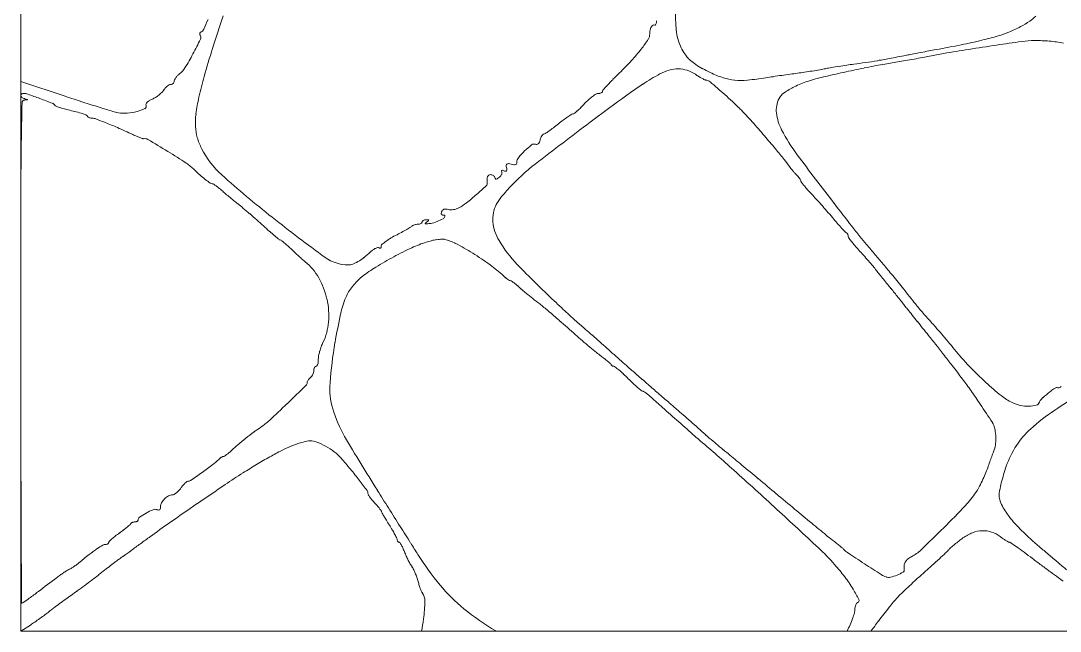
# Model space of a CAD drawing. Header units: millimetres. Extents: x 56222 to 3066687, y -650199 to -121287.
# Drawn here: x 138838.1 to 138853.09, y -183204.69 to -183195.88 of the extents above; entities that cross this region are included whole.
import ezdxf

# ---------------------------------------------------------------- set-up
doc = ezdxf.new("R2010")
doc.units = ezdxf.units.MM
doc.header["$MEASUREMENT"] = 0
doc.layers.add('FURNITURE', color=32, linetype='Continuous', lineweight=9)

msp = doc.modelspace()

# ---------------------------------------------------------------- linework, layer by layer
at = {"layer": 'FURNITURE', "lineweight": 0}
for p, q in [((138838.099, -183147.688), (138838.099, -183204.688)), ((138838.097, -183193.839), (138838.097, -183196.761)), ((138838.097, -183196.761), (138838.739, -183196.974)), ((138838.236, -183204.599), (138838.099, -183204.688))]:
    msp.add_line(p, q, dxfattribs=at)
at = {"layer": 'FURNITURE', "linetype": 'Continuous', "lineweight": 0}
msp.add_line((138838.099, -183204.688), (138871.099, -183204.688), dxfattribs=at)
at = {"layer": 'FURNITURE', "lineweight": 0}
for centre, radius, start, end in [((138850.229, -183195.763), 2.691, 178.881, 185.6873), ((138838.788, -183195.057), 2.166, 334.0053, 338.0341), ((138861.053, -183202.656), 21.172, 161.1394, 162.4836), ((138847.218, -183195.917), 0.0435, 322.9095, 350.7735), ((138847.061, -183195.892), 0.203, 350.7735, 1.9531), ((138851.999, -183194.963), 1.132, 297.2302, 304.9876), ((138852.239, -183195.306), 0.713, 304.9876, 313.9858), ((138840.709, -183196.071), 0.0317, 172.4046, 194.9202), ((138840.701, -183196.07), 0.0236, 145.6866, 172.4045), ((138840.697, -183196.067), 0.0187, 113.9187, 145.6866), ((138840.653, -183195.967), 0.0912, 293.9187, 334.0053), ((138847.022, -183196.073), 0.146, 326.9394, 0), ((138847.428, -183196.073), 0.26, 167.7602, 180), ((138847.332, -183196.052), 0.162, 150.2871, 167.7602), ((138847.256, -183196.008), 0.0735, 122.8401, 150.2871), ((138847.228, -183195.966), 0.0232, 58.2826, 122.8401), ((138847.245, -183195.938), 0.00953, 238.2826, 322.9095), ((138848.259, -183195.96), 0.711, 185.6873, 202.1113), ((138851.838, -183194.844), 1.308, 285.7905, 292.9421), ((138851.372, -183193.745), 2.502, 292.9422, 297.2302), ((138834.877, -183193.324), 6.462, 331.942, 334.0491), ((138840.724, -183196.067), 0.0469, 194.9203, 211.7174), ((138840.631, -183196.124), 0.062, 334.0491, 31.7174), ((138845.366, -183194.994), 2.123, 322.2579, 326.9395), ((138849.895, -183187.549), 8.86, 281.5015, 283.4761), ((138850.565, -183190.345), 5.984, 283.4761, 285.7905), ((138856.606, -183226.045), 30.138, 97.7662, 98.4659), ((138852.737, -183197.679), 1.509, 90.5285, 97.7662), ((138852.743, -183198.313), 2.143, 84.9634, 90.5285), ((138852.742, -183198.321), 2.151, 79.407, 84.9633), ((138837.104, -183194.511), 3.938, 328.5742, 331.942), ((138856.508, -183201.221), 16.406, 162.4836, 163.9613), ((138845.022, -183194.728), 2.557, 317.3992, 322.2579), ((138848.256, -183195.961), 0.708, 202.1113, 218.5871), ((138853.456, -183209.301), 13.175, 100.8742, 101.2257), ((138859.006, -183238.19), 42.593, 100.7274, 100.8741), ((138859.659, -183241.637), 46.101, 100.5823, 100.7274), ((138857.186, -183228.403), 32.638, 100.3943, 100.5822), ((138852.208, -183201.171), 4.881, 99.4627, 101.8644), ((138847.833, -183177.415), 19.201, 280.3942, 281.5016), ((138858.759, -183240.475), 44.727, 98.9915, 99.4627), ((138858.667, -183239.892), 44.137, 98.4659, 98.9916), ((138843.767, -183193.574), 4.262, 314.0854, 317.3991), ((138848.015, -183196.153), 0.4, 218.587, 229.7938), ((138848.363, -183195.741), 0.939, 229.7939, 235.7142), ((138848.521, -183195.51), 1.219, 235.7142, 240.9684), ((138851.29, -183205.308), 8.876, 98.2872, 99.0256), ((138850.793, -183201.897), 5.429, 97.22, 98.2871), ((138849.182, -183189.177), 7.392, 277.22, 278.5332), ((138853.825, -183214.186), 17.978, 100.5563, 101.4432), ((138848.969, -183187.758), 8.828, 278.5332, 279.6827), ((138848.487, -183184.934), 11.692, 279.6827, 280.6689), ((138851.757, -183203.088), 6.688, 98.7011, 100.5563), ((138846.004, -183171.755), 25.103, 280.6688, 281.2258), ((138849.694, -183189.61), 6.947, 278.7011, 279.6121), ((138848.74, -183183.981), 12.656, 279.612, 280.1935), ((138848.794, -183184.276), 12.356, 280.1934, 280.7774), ((138850.098, -183191.128), 5.381, 280.7774, 281.8644), ((138840.563, -183196.883), 0.292, 127.4151, 135.2107), ((138840.191, -183196.397), 0.32, 307.4152, 328.5742), ((138850.803, -183200.839), 5.852, 134.0854, 135.3894), ((138849.033, -183199.765), 3.557, 118.8947, 123.5854), ((138847.615, -183197.194), 0.621, 105.6172, 118.8947), ((138847.574, -183197.049), 0.47, 89.2574, 105.6171), ((138847.574, -183197.013), 0.435, 72.1706, 89.2574), ((138847.567, -183197.038), 0.461, 55.8032, 72.1706), ((138848.71, -183195.355), 1.574, 235.8032, 237.8777), ((138848.798, -183195.009), 1.791, 240.9684, 244.9061), ((138848.749, -183195.116), 1.674, 244.9061, 251.9158), ((138852.132, -183217.796), 21.345, 98.2474, 98.5839), ((138852.13, -183217.779), 21.328, 97.9109, 98.2474), ((138850.627, -183206.963), 10.407, 97.3354, 97.9108), ((138848.584, -183191.097), 5.589, 277.3353, 278.3721), ((138848.068, -183187.589), 9.135, 278.3721, 279.0897), ((138848.136, -183188.012), 8.707, 279.0897, 279.8132), ((138849.053, -183193.314), 3.326, 279.8133, 281.2974), ((138853.948, -183214.922), 18.722, 102.2939, 103.2022), ((138850.338, -183199.745), 3.233, 99.7704, 101.2974), ((138851.224, -183204.896), 8.459, 99.0257, 99.7703), ((138854.311, -183216.588), 20.428, 101.4432, 102.2939), ((138840.329, -183196.975), 0.189, 118.8989, 128.9989), ((138840.26, -183196.849), 0.046, 90, 118.8989), ((138840.26, -183196.754), 0.0496, 270, 291.6745), ((138840.26, -183196.755), 0.0483, 291.6746, 313.8051), ((138840.261, -183196.756), 0.0466, 313.8051, 336.3902), ((138840.264, -183196.757), 0.0439, 336.39, 360), ((138840.355, -183196.757), 0.0474, 152.612, 180), ((138840.501, -183196.833), 0.212, 143.5934, 152.6119), ((138840.544, -183196.864), 0.265, 135.2107, 143.5935), ((138845.232, -183197.98), 4.673, 163.9613, 167.7246), ((138850.977, -183200.88), 6.006, 137.3786, 138.3091), ((138849.008, -183199.068), 3.329, 135.3894, 137.3787), ((138852.229, -183204.578), 9.335, 123.5853, 125.8679), ((138848.44, -183195.785), 1.066, 237.8777, 240.6568), ((138848.479, -183195.716), 1.145, 240.6568, 242.8006), ((138847.972, -183196.702), 0.0367, 242.8005, 268.5945), ((138847.969, -183196.847), 0.108, 49.6255, 88.5946), ((138840.573, -183205.544), 11.524, 48.2264, 49.6255), ((138848.462, -183195.993), 0.751, 251.9158, 264.6731), ((138848.484, -183195.762), 0.983, 264.673, 275.4506), ((138848.184, -183192.619), 4.14, 275.4506, 279.1553), ((138850.516, -183207.089), 10.516, 98.5839, 99.1553), ((138849.94, -183198.243), 1.565, 108.4461, 116.0709), ((138850.261, -183199.205), 2.579, 103.2022, 108.4461), ((138838.121, -183196.963), 0.0244, 151.9443, 179.9999), ((138838.118, -183196.963), 0.0213, 179.9999, 216.3244), ((138838.128, -183196.967), 0.0318, 128.9271, 151.9444), ((138838.155, -183196.936), 0.0678, 216.3244, 231.6611), ((138838.132, -183196.972), 0.0382, 108.1358, 128.9271), ((138838.134, -183196.979), 0.0458, 90, 108.1358), ((138838.134, -183197.134), 0.201, 71.0314, 90), ((138835.649, -183204.363), 7.845, 69.6812, 71.0313), ((138847.807, -183169.698), 28.744, 251.6095, 252.1442), ((138839.771, -183196.556), 0.511, 301.7498, 308.1998), ((138839.786, -183196.575), 0.487, 308.1998, 314.7471), ((138839.977, -183196.768), 0.216, 314.7471, 326.7661), ((138840.382, -183197.033), 0.269, 138.2508, 146.7661), ((138840.361, -183197.015), 0.241, 128.9989, 138.2508), ((138846.78, -183197.562), 0.731, 126.7757, 132.5835), ((138846.707, -183197.464), 0.609, 121.01, 126.7757), ((138846.424, -183196.995), 0.0616, 90, 121.0099), ((138846.424, -183196.806), 0.128, 270, 280.5163), ((138846.433, -183196.853), 0.079, 280.5163, 295.586), ((138846.447, -183196.882), 0.0478, 295.586, 315.2246), ((138846.47, -183196.904), 0.0158, 315.2246, 0.0001), ((138846.513, -183196.904), 0.0278, 138.3091, 180), ((138844.185, -183201.501), 6.103, 45.4441, 48.2264), ((138849.239, -183197.113), 0.232, 124.8223, 152.6556), ((138849.737, -183197.828), 1.103, 116.0709, 124.8223), ((138880.41, -183198.22), 42.31, 178.4378, 179.1017), ((138838.173, -183196.914), 0.0957, 231.661, 244.6692), ((138838.156, -183197.068), 0.0408, 93.7923, 178.4378), ((138838.185, -183196.888), 0.124, 244.6693, 255.3546), ((138836.853, -183201.985), 5.144, 74.9138, 75.3546), ((138837.854, -183192.51), 4.527, 273.7924, 274.2766), ((138838.191, -183197.022), 0.00324, 360, 74.9138), ((138838.192, -183197.022), 0.00267, 274.2769, 0.0003), ((138834.211, -183208.247), 11.986, 68.7697, 69.6812), ((138838.525, -183197.142), 0.0736, 34.9684, 68.7698), ((138838.624, -183197.073), 0.0475, 214.9685, 249.8687), ((138839.03, -183195.967), 1.226, 249.8687, 253.1765), ((138845.253, -183177.626), 20.415, 252.1442, 252.8352), ((138839.869, -183197.119), 0.0371, 295.8391, 20.9936), ((138839.933, -183197.094), 0.0319, 159.4882, 200.9937), ((138839.964, -183197.106), 0.0649, 135.0586, 159.488), ((138840.017, -183197.159), 0.14, 119.39, 135.0587), ((138840.163, -183197.417), 0.437, 112.6765, 119.3901), ((138839.869, -183196.715), 0.324, 292.6764, 301.7499), ((138843.669, -183197.64), 3.074, 167.7246, 172.3037), ((138844.94, -183195.891), 1.753, 314.7866, 317.3311), ((138846.932, -183197.728), 0.957, 132.5835, 137.3311), ((138861.384, -183217.239), 24.959, 125.8679, 127.1522), ((138849.358, -183197.174), 0.365, 152.6556, 186.6406), ((138839.378, -183194.814), 2.431, 253.1765, 255.7795), ((138843.59, -183178.193), 19.577, 255.7795, 256.3394), ((138838.903, -183197.481), 0.273, 69.8595, 76.3393), ((138838.909, -183197.462), 0.253, 63.0037, 69.8595), ((138838.93, -183197.422), 0.208, 55.8214, 63.0037), ((138839.024, -183197.284), 0.0406, 31.7174, 55.8214), ((138839.089, -183197.243), 0.0367, 211.7173, 235.542), ((138839.122, -183197.196), 0.094, 235.5422, 247.3488), ((138845.886, -183175.58), 22.557, 252.8352, 253.3591), ((138839.642, -183196.467), 0.756, 253.3591, 259.4672), ((138839.594, -183196.729), 0.49, 259.4672, 274.3687), ((138839.571, -183196.426), 0.794, 274.3687, 284.7573), ((138839.616, -183196.596), 0.618, 284.7573, 295.8391), ((138841.598, -183197.36), 0.983, 172.3038, 183.011), ((138846.969, -183198.693), 1.73, 124.6198, 127.2866), ((138847.203, -183199.032), 2.142, 122.8337, 124.6197), ((138846.062, -183197.263), 0.037, 90.0001, 122.8337), ((138846.062, -183197.196), 0.0302, 270.0001, 308.4933), ((138845.329, -183196.275), 1.206, 308.4934, 311.1935), ((138845.396, -183196.351), 1.106, 311.1935, 314.7866), ((138845.927, -183199.732), 3.62, 41.33, 45.4441), ((138849.685, -183197.136), 0.694, 186.6405, 207.6598), ((138839.129, -183197.18), 0.111, 247.3487, 258.3395), ((138839.127, -183197.188), 0.103, 258.3394, 270), ((138839.127, -183197.447), 0.156, 69.8428, 90), ((138837.458, -183201.993), 4.999, 68.1942, 69.8429), ((138837.196, -183202.649), 5.705, 66.2904, 68.1942), ((138833.216, -183211.71), 15.602, 65.3918, 66.2904), ((138841.319, -183197.374), 0.704, 183.011, 196.0738), ((138981.229, -183375.403), 223.4, 127.15224, 127.40846), ((138844.01, -183195.114), 2.913, 307.383, 309.1632), ((138847.597, -183199.517), 2.766, 127.2867, 129.1632), ((138830.439, -183213.352), 24.245, 40.6911, 41.33), ((138895.481, -183198.456), 57.383, 179.1018, 179.93671), ((138840.694, -183195.385), 2.355, 245.3918, 246.8235), ((138840.335, -183196.222), 1.444, 246.8235, 248.8888), ((138840.544, -183195.682), 2.023, 248.8889, 250.1214), ((138841.53, -183197.313), 0.924, 196.0738, 206.7261), ((138845.837, -183197.664), 0.257, 158.4529, 165.9107), ((138845.755, -183197.632), 0.169, 148.2417, 158.4529), ((138845.709, -183197.603), 0.114, 136.2673, 148.2417), ((138845.639, -183197.537), 0.0183, 90, 136.2672), ((138845.639, -183197.483), 0.035, 270, 303.184), ((138844.391, -183195.574), 2.316, 303.184, 304.8325), ((138844.684, -183195.996), 1.802, 304.8325, 307.383), ((138836.807, -183207.877), 15.847, 39.8124, 40.6911), ((138851.498, -183196.186), 2.741, 207.6598, 216.5291), ((138839.864, -183197.562), 0.0237, 250.1214, 279.628), ((138839.883, -183197.676), 0.0922, 59.3189, 99.628), ((138827.46, -183218.614), 24.439, 58.5361, 59.319), ((138846.162, -183198.581), 1.144, 127.6275, 134.2504), ((138845.498, -183197.719), 0.0569, 69.0064, 127.6275), ((138845.535, -183197.623), 0.0462, 249.0064, 277.6296), ((138845.536, -183197.634), 0.0349, 277.6296, 312.892), ((138845.516, -183197.612), 0.0651, 312.8921, 336.8723), ((138845.354, -183197.543), 0.242, 336.8723, 345.9107), ((138834.625, -183206.906), 10.712, 56.8452, 58.5361), ((138841.843, -183197.156), 1.274, 206.7262, 228.2631), ((138845.358, -183197.928), 0.108, 141.4406, 180.0001), ((138846.109, -183198.526), 1.068, 134.2504, 141.4407), ((138839.436, -183205.686), 12.425, 38.8869, 39.8124), ((138882.011, -183173.583), 40.714, 216.5291, 217.7656), ((138840.069, -183198.573), 0.758, 45.1364, 56.8452), ((138845.117, -183197.966), 0.0184, 124.5302, 181.4516), ((138845.312, -183197.961), 0.214, 181.4516, 190.9008), ((138844.867, -183198.046), 0.24, 3.2431, 10.9007), ((138845.122, -183197.973), 0.0272, 81.3148, 124.5303), ((138845.055, -183198.412), 0.472, 75.9106, 81.3149), ((138845.246, -183197.653), 0.311, 255.9107, 262.957), ((138845.214, -183197.908), 0.0542, 262.957, 288.6335), ((138845.224, -183197.937), 0.0239, 288.6335, 332.009), ((138845.207, -183197.928), 0.0429, 332.009, 0), ((138846.947, -183199.823), 2.357, 127.4085, 132.5642), ((138847.555, -183199.138), 1.994, 35.3092, 38.8869), ((138849.737, -183197.592), 0.68, 215.3092, 218.4243), ((138850.314, -183197.134), 1.417, 218.4243, 220.2224), ((138841.975, -183196.658), 1.944, 225.1364, 228.2483), ((138841.763, -183196.895), 1.625, 228.2482, 231.8067), ((138841.953, -183196.654), 1.933, 231.8067, 234.3597), ((138851.928, -183185.852), 16.423, 228.2631, 231.581), ((138844.918, -183198.17), 0.0972, 157.5029, 179.4511), ((138845.235, -183198.173), 0.414, 179.4511, 186.9308), ((138844.87, -183198.15), 0.0448, 122.0479, 157.5028), ((138844.873, -183198.155), 0.0513, 90, 122.0479), ((138844.873, -183198.162), 0.0585, 71.4349, 90), ((138844.868, -183198.176), 0.0734, 55.7719, 71.4348), ((138844.87, -183198.174), 0.0705, 39.7826, 55.7719), ((138844.887, -183198.16), 0.0484, 18.6016, 39.7825), ((138844.987, -183198.126), 0.0572, 198.6017, 218.6516), ((138844.954, -183198.153), 0.0149, 218.6517, 273.1297), ((138844.953, -183198.133), 0.0347, 273.1297, 303.9946), ((138844.771, -183197.863), 0.36, 303.9946, 309.5377), ((138844.921, -183198.045), 0.125, 309.5376, 322.0809), ((138844.945, -183198.063), 0.0939, 322.0809, 337.5768), ((138845.034, -183198.048), 0.00636, 115.2434, 191.6004), ((138845.066, -183198.041), 0.0391, 191.6006, 211.7176), ((138845.039, -183198.058), 0.0174, 76.3115, 115.2435), ((138844.971, -183198.074), 0.0663, 337.5767, 356.147), ((138845.009, -183198.077), 0.0278, 356.147, 31.7175), ((138845.003, -183198.206), 0.17, 69.0064, 76.3114), ((138845.102, -183197.946), 0.109, 249.0065, 262.2977), ((138845.09, -183198.039), 0.0149, 262.2976, 319.9176), ((138845.084, -183198.034), 0.0226, 319.9176, 3.2431), ((138848.012, -183200.983), 3.932, 132.5642, 136.0784), ((138850.321, -183197.128), 1.426, 220.2225, 222.0185), ((138849.8, -183197.598), 0.724, 222.0185, 225), ((138848.978, -183198.42), 0.439, 40.6649, 45), ((138849.057, -183198.352), 0.334, 35.3479, 40.6649), ((138849.097, -183198.323), 0.284, 30.1791, 35.3479), ((138840.856, -183198.184), 0.0499, 234.3597, 270), ((138840.856, -183198.264), 0.0301, 58.317, 90), ((138840.498, -183198.843), 0.711, 55.1195, 58.3168), ((138840.491, -183198.854), 0.724, 51.2988, 55.1194), ((138840.28, -183199.117), 1.062, 48.4312, 51.2988), ((138842.771, -183196.308), 2.693, 228.4313, 229.8064), ((138840.46, -183193.591), 6.384, 311.2621, 312.9447), ((138844.776, -183198.228), 0.0485, 312.9448, 6.9308), ((138847.951, -183200.924), 3.847, 136.0783, 139.3925), ((138849.321, -183198.193), 0.0261, 0.427, 30.1793), ((138849.372, -183198.193), 0.0253, 180.4268, 217.2867), ((138851.03, -183196.93), 2.11, 217.2869, 218.8506), ((138850.596, -183197.28), 1.552, 218.8506, 221.4075), ((138851.361, -183196.605), 2.572, 221.4075, 223.1586), ((140888.082, -183200.656), 2049.985, 179.936757, 180.000012), ((138846.06, -183192.416), 7.789, 229.8064, 230.4291), ((138846.386, -183192.021), 8.302, 230.4292, 231.0457), ((138842.603, -183196.034), 3.134, 307.8429, 311.262), ((138845.479, -183198.805), 0.591, 139.3925, 152.6165), ((138845.863, -183201.761), 4.965, 42.0418, 43.1586), ((138838.875, -183208.063), 14.375, 41.5364, 42.0417), ((138844.601, -183194.228), 5.463, 231.0457, 231.8893), ((138839.541, -183200.679), 2.736, 49.9742, 51.8892), ((138834.939, -183206.159), 9.891, 49.2383, 49.9742), ((138844.227, -183198.661), 0.065, 136.4576, 159.0063), ((138844.215, -183198.65), 0.0486, 108.4083, 136.4576), ((138844.222, -183198.671), 0.0711, 86.1562, 108.4082), ((138844.213, -183198.801), 0.201, 75.9107, 86.1561), ((138844.297, -183198.465), 0.145, 255.9108, 269.7492), ((138844.298, -183198.336), 0.275, 269.7492, 278.3295), ((138844.297, -183198.33), 0.281, 278.3296, 286.8412), ((138844.329, -183198.436), 0.17, 286.8412, 299.2343), ((138843.969, -183197.793), 0.907, 299.2345, 307.8429), ((138845.36, -183198.743), 0.456, 152.6165, 185.4847), ((138838.165, -183208.691), 15.323, 41.036, 41.5363), ((139041.035, -183050.384), 241.877, 217.76561, 217.86462), ((138834.316, -183206.882), 10.847, 48.51, 49.2384), ((138836.048, -183204.923), 8.232, 47.6143, 48.51), ((138854.622, -183182.455), 20.758, 231.581, 234.2316), ((138843.904, -183198.787), 0.0197, 141.1161, 180), ((138843.922, -183198.801), 0.0429, 119.3656, 141.1162), ((138843.933, -183198.821), 0.0658, 102.1444, 119.3655), ((138843.94, -183198.854), 0.0993, 89.4986, 102.1445), ((138843.936, -183199.347), 0.592, 86.4084, 89.4987), ((138843.522, -183198.19), 0.737, 305.4732, 308.1144), ((138843.973, -183198.763), 0.00697, 12.9846, 86.4082), ((138843.971, -183198.763), 0.00828, 308.1146, 12.9848), ((138843.919, -183198.298), 0.516, 290.5582, 301.1916), ((138844.244, -183198.668), 0.0833, 159.0064, 174.888), ((138844.185, -183198.662), 0.0243, 174.888, 214.6215), ((138844.185, -183198.662), 0.0244, 214.6215, 254.233), ((138844.201, -183198.605), 0.0842, 254.2331, 270.0001), ((138844.151, -183198.681), 0.0682, 301.1915, 337.0729), ((138844.201, -183198.702), 0.0133, 337.0729, 90.0001), ((138842.117, -183205.251), 10.084, 40.3514, 41.0359), ((138855.057, -183194.257), 6.896, 220.3514, 221.2452), ((138846.356, -183193.629), 7.06, 227.6143, 228.5593), ((138844.294, -183195.965), 3.943, 228.5593, 230.0208), ((138841.822, -183195.682), 3.702, 298.4742, 299.8142), ((138841.239, -183194.665), 4.874, 299.8142, 300.6674), ((138843.685, -183198.79), 0.0784, 300.6674, 317.1345), ((138843.773, -183198.872), 0.0416, 115.1063, 137.1345), ((138843.818, -183198.968), 0.147, 106.5156, 115.1064), ((138843.826, -183198.995), 0.176, 98.4102, 106.5155), ((138843.825, -183198.986), 0.167, 90, 98.4102), ((138843.825, -183198.71), 0.109, 269.9999, 282.0393), ((138843.833, -183198.747), 0.0714, 282.0393, 298.6105), ((138843.845, -183198.769), 0.0456, 298.6105, 319.7137), ((138843.865, -183198.787), 0.0192, 319.7137, 359.9999), ((138843.935, -183198.809), 0.00471, 138.3788, 254.6726), ((138844.01, -183198.874), 0.104, 125.4731, 138.3785), ((138843.947, -183198.765), 0.0502, 254.6724, 277.9732), ((138843.716, -183197.115), 1.716, 277.9734, 279.7924), ((138843.922, -183198.306), 0.508, 279.7924, 290.5582), ((138845.544, -183198.725), 0.641, 185.4847, 210.9637), ((138852.977, -183196.081), 4.13, 221.2452, 222.5575), ((138855.03, -183194.196), 6.917, 222.5575, 223.2203), ((138860.198, -183190.983), 12.813, 217.8647, 218.7049), ((138847.464, -183192.184), 8.877, 230.0208, 230.5758), ((138841.84, -183199.025), 0.0216, 230.5758, 268.9398), ((138841.839, -183199.067), 0.021, 51.316, 88.9399), ((138840.054, -183201.297), 2.877, 50.1751, 51.3159), ((138843.739, -183199.598), 0.653, 126.8129, 132.3418), ((138843.831, -183199.721), 0.806, 120.9769, 126.8129), ((138844.248, -183200.416), 1.618, 117.51, 120.9768), ((138840.848, -183193.887), 5.744, 297.51, 298.4742), ((138844.254, -183200.055), 1.025, 103.1088, 107.5171), ((138844.25, -183200.038), 1.009, 98.6461, 103.1089), ((138844.229, -183199.9), 0.868, 94.133, 98.6462), ((138844.177, -183199.186), 0.153, 77.7907, 94.133), ((138844.078, -183199.642), 0.619, 62.0053, 77.7907), ((138846.631, -183198.073), 1.909, 210.9637, 223.9426), ((138850.024, -183198.9), 0.0474, 223.2204, 246.0375), ((138849.994, -183198.969), 0.0281, 42.4392, 66.0374), ((138849.974, -183198.987), 0.0548, 28.1212, 42.4393), ((138849.967, -183198.991), 0.0626, 14.6737, 28.1212), ((138849.974, -183198.989), 0.0557, 359.9999, 14.6737), ((138850.066, -183198.989), 0.0365, 180, 215.0648), ((138851.427, -183198.034), 1.699, 215.0648, 217.2788), ((138851.246, -183198.172), 1.472, 217.2789, 220.3786), ((138854.781, -183195.324), 5.872, 218.7049, 220.1459), ((138840.731, -183200.485), 1.82, 48.0249, 50.175), ((138839.87, -183201.442), 3.108, 46.5844, 48.0248), ((138848.985, -183191.809), 10.154, 226.5844, 227.0428), ((138841.974, -183197.948), 1.725, 308.3298, 312.6215), ((138843.383, -183199.479), 0.356, 125.1956, 132.6215), ((138843.315, -183199.382), 0.238, 115.1507, 125.1956), ((138843.283, -183199.314), 0.162, 103.4762, 115.1507), ((138843.251, -183199.181), 0.026, 58.2826, 103.4762), ((138843.288, -183199.121), 0.0447, 238.2826, 256.8579), ((138843.281, -183199.154), 0.0115, 256.8578, 307.626), ((138843.28, -183199.153), 0.0128, 307.6262, 355.1924), ((138843.316, -183199.134), 0.0246, 132.3418, 191.7216), ((138843.24, -183199.149), 0.053, 355.1923, 11.7216), ((138845.869, -183203.742), 5.056, 114.9348, 118.2552), ((138844.463, -183200.718), 1.721, 107.517, 114.9347), ((138842.361, -183202.873), 4.279, 58.2142, 62.0053), ((138851.899, -183197.616), 2.33, 220.3786, 222.5757), ((138846.26, -183202.797), 5.328, 41.5115, 42.5756), ((138864.059, -183187.498), 18.009, 220.1459, 220.7709), ((138847.892, -183192.982), 8.551, 227.0428, 227.5642), ((138847.523, -183193.386), 8.005, 227.5642, 228.0372), ((138842.618, -183198.84), 0.669, 228.0372, 230.9518), ((138841.678, -183200), 0.824, 29.5856, 50.9518), ((138842.817, -183198.842), 0.563, 234.2317, 269.9999), ((138842.737, -183198.974), 0.444, 289.3077, 299.9776), ((138842.605, -183198.746), 0.707, 299.9776, 308.3299), ((138845.896, -183203.793), 5.113, 118.2552, 121.5864), ((138842.386, -183202.832), 4.23, 54.1379, 58.2142), ((138844.448, -183204.401), 7.748, 40.7077, 41.5114), ((138844.864, -183204.043), 7.2, 39.895, 40.7077), ((138842.113, -183206.421), 10.968, 39.8429, 40.7708), ((138842.817, -183199.204), 0.201, 269.9999, 289.3077), ((138844.339, -183201.26), 2.14, 121.5864, 127.9733), ((138843.687, -183201.033), 2.01, 47.0268, 54.1379), ((138856.342, -183188.714), 15.396, 223.9427, 226.7317), ((138848.595, -183200.924), 2.337, 38.0148, 39.895), ((138856.129, -183195.035), 7.226, 218.0148, 218.5972), ((138832.382, -183214.541), 23.642, 39.3204, 39.8429), ((138841.435, -183200.138), 1.103, 12.421, 29.5856), ((138843.555, -183200.255), 0.865, 127.9732, 141.346), ((138845.512, -183199.074), 0.668, 227.0267, 230.508), ((138845.391, -183199.22), 0.477, 230.508, 234.9845), ((138845.366, -183199.256), 0.434, 234.9845, 239.0368), ((138845.157, -183199.605), 0.0267, 239.0367, 270), ((138845.157, -183199.658), 0.026, 56.8678, 90), ((138844.814, -183200.182), 0.652, 53.6615, 56.8678), ((138844.811, -183200.188), 0.659, 49.7937, 53.6615), ((138863.526, -183189.13), 16.691, 218.5972, 218.9086), ((138863.853, -183188.866), 17.111, 218.9087, 219.2188), ((138827.07, -183218.892), 30.509, 38.8561, 39.3205), ((138843.401, -183200.133), 0.669, 141.346, 157.5606), ((138844.604, -183200.432), 0.979, 46.9195, 49.7938), ((138846.271, -183198.649), 1.462, 226.9195, 229.1872), ((138847.54, -183197.18), 3.403, 229.1873, 230.3935), ((138847.6, -183197.107), 3.498, 230.3935, 231.5935), ((138857.9, -183193.725), 9.427, 219.2188, 219.7033), ((138844.436, -183204.904), 8.074, 39.1502, 39.7034), ((138840.961, -183207.733), 12.554, 38.7528, 39.1502), ((138814.537, -183228.99), 46.603, 38.5181, 38.8562), ((138841.431, -183200.138), 1.108, 355.29, 12.4211), ((138844.07, -183200.409), 1.393, 157.5607, 167.783), ((138846.639, -183198.319), 1.951, 231.5935, 233.4515), ((138843.635, -183202.372), 3.093, 51.0135, 53.4515), ((138841.507, -183205.001), 6.476, 49.6107, 51.0135), ((138857.969, -183186.985), 17.77, 226.7318, 227.211), ((138841.524, -183207.281), 11.832, 38.3514, 38.7527), ((138847.496, -183202.556), 4.217, 37.4848, 38.3514), ((138853.71, -183197.81), 3.464, 218.5181, 219.8334), ((138852.732, -183202.284), 10.255, 167.7831, 170.1282), ((138837.647, -183209.539), 12.434, 48.6345, 49.6108), ((138859.229, -183185.624), 19.625, 227.211, 227.6559), ((138854.513, -183197.175), 4.626, 217.4848, 218.3516), ((138869.936, -183184.972), 24.292, 218.3516, 218.6053), ((138856.546, -183195.444), 7.158, 219.8333, 220.5977), ((138856.563, -183195.43), 7.179, 220.5975, 221.3614), ((138841.7, -183200.161), 0.838, 334.1687, 355.2901), ((138810.121, -183240.798), 54.085, 48.3068, 48.6345), ((138857.812, -183187.179), 17.522, 227.6559, 228.0991), ((138848.374, -183197.697), 3.389, 228.0991, 229.5964), ((138872.222, -183183.147), 27.218, 218.6054, 218.8602), ((138870.328, -183184.673), 24.785, 218.8602, 219.1336), ((138853.858, -183197.811), 3.575, 221.3614, 222.6482), ((138848.691, -183202.57), 3.449, 41.1436, 42.6481), ((138851.09, -183194.805), 7.509, 228.3068, 229.3269), ((138842.02, -183205.163), 6.414, 48.8188, 49.5964), ((138826.878, -183222.47), 29.41, 48.5677, 48.8189), ((138824.636, -183225.011), 32.799, 48.3173, 48.5677), ((138840.313, -183209.095), 13.91, 38.5691, 39.1336), ((138817.954, -183226.924), 42.507, 38.3237, 38.5692), ((138839.617, -183210.498), 15.499, 40.6503, 41.1435), ((138838.266, -183211.658), 17.279, 40.1592, 40.6503), ((138843.017, -183200.798), 0.625, 154.1687, 160.0615), ((138848.429, -183201.536), 5.888, 170.1282, 175.8314), ((138851.91, -183193.851), 8.767, 229.3268, 230.2351), ((138827.737, -183221.529), 28.137, 48.0363, 48.3173), ((138815.49, -183228.872), 45.648, 38.0808, 38.3238), ((138840.254, -183209.981), 14.679, 39.6041, 40.1592), ((139600.237, -183200.656), 762.14, 180.000008, 180.104515), ((138842.656, -183200.764), 0.268, 169.4053, 179.9999), ((138843.171, -183200.86), 0.792, 164.6856, 169.4052), ((138843.241, -183200.879), 0.864, 160.0615, 164.6856), ((138851.327, -183194.552), 7.855, 230.2351, 231.1468), ((138847.482, -183199.324), 1.727, 231.1468, 233.9527), ((138845.23, -183202.418), 2.099, 52.182, 53.9527), ((138870.714, -183173.737), 36.137, 228.0363, 228.2549), ((138874.586, -183169.398), 41.953, 228.255, 228.4505), ((138826.892, -183219.937), 31.162, 37.7575, 38.0809), ((138855.279, -183197.549), 4.824, 219.6041, 223.4955), ((138842.374, -183200.907), 0.0468, 131.0983, 151.9599), ((138842.356, -183200.886), 0.0189, 90, 131.0982), ((138842.356, -183200.853), 0.0146, 270.0001, 329.14), ((138842.275, -183200.804), 0.109, 329.1399, 342.5655), ((138842.203, -183200.782), 0.185, 342.5655, 353.1819), ((138842.054, -183200.764), 0.334, 353.182, 360), ((138845.663, -183201.861), 1.394, 49.7756, 52.1819), ((138845.538, -183202.008), 1.587, 48.0197, 49.7757), ((138846.572, -183200.859), 0.041, 23.5241, 48.0197), ((138846.641, -183200.829), 0.0335, 203.5241, 223.1202), ((138846.653, -183200.818), 0.0502, 223.1201, 237.5894), ((138846.654, -183200.817), 0.0513, 237.5894, 251.9), ((138846.649, -183200.83), 0.0375, 251.9, 270), ((138846.649, -183200.895), 0.0279, 50.8431, 89.9999), ((138844.858, -183203.095), 2.864, 49.3998, 50.8431), ((138871.698, -183172.656), 37.599, 228.4506, 228.6465), ((138840.215, -183209.619), 14.311, 36.7702, 37.7575), ((138855.403, -183197.431), 4.994, 223.4954, 227.2867), ((138842.206, -183200.947), 0.108, 309.6901, 324.1993), ((138842.152, -183200.908), 0.175, 324.1994, 334.3407), ((138842.154, -183200.909), 0.172, 334.3407, 344.5401), ((138842.225, -183200.929), 0.0988, 344.5401, 360), ((138842.438, -183200.929), 0.115, 168.2555, 180), ((138842.399, -183200.92), 0.0741, 151.9599, 168.2555), ((138845.425, -183202.434), 1.994, 46.9107, 49.3998), ((138844.488, -183203.435), 3.365, 45.2289, 46.9108), ((138852.217, -183194.79), 8.113, 228.6466, 229.258), ((138828.384, -183222.457), 28.404, 49.0962, 49.258), ((138795.425, -183260.5), 78.738, 49.02065, 49.09628), ((138876.654, -183237.054), 42.698, 122.4232, 123.6267), ((138798.389, -183156.198), 62.772, 313.92687, 314.27294), ((138842.168, -183201.102), 0.0581, 314.273, 360), ((138842.261, -183201.102), 0.0351, 154.7642, 180), ((138842.36, -183201.149), 0.144, 145.9325, 154.7643), ((138842.387, -183201.167), 0.177, 137.6767, 145.9325), ((138842.393, -183201.173), 0.185, 129.6902, 137.6768), ((138843.623, -183201.185), 1.069, 175.8313, 196.0054), ((138849.514, -183198.369), 3.771, 225.2289, 226.7271), ((138848.434, -183199.516), 2.196, 226.727, 228.9731), ((138849.269, -183198.557), 3.467, 228.9731, 230.1649), ((138792.229, -183264.18), 83.613, 48.94595, 49.02066), ((138812.146, -183241.311), 53.286, 48.8411, 48.9459), ((138845.56, -183205.625), 7.639, 35.1906, 36.7701), ((138854.965, -183197.906), 4.348, 227.2866, 231.117), ((138853.041, -183201.197), 0.0239, 58.2825, 112.5616), ((138853.054, -183201.117), 0.0636, 281.1487, 297.408), ((138853.038, -183201.086), 0.0981, 297.408, 310.553), ((138847.063, -183201.2), 0.0248, 230.1649, 270), ((138847.063, -183201.252), 0.0273, 57.2836, 90), ((138846.666, -183201.871), 0.763, 54.3489, 57.2835), ((138846.674, -183201.86), 0.748, 50.7114, 54.349), ((138846.437, -183202.149), 1.122, 48.0266, 50.7114), ((138873.988, -183171.522), 40.073, 228.0266, 228.3392), ((138867.965, -183177.458), 31.525, 228.8412, 229.0153), ((138876.145, -183168.042), 43.998, 229.0154, 229.1511), ((138873.873, -183170.67), 40.524, 229.1511, 229.2883), ((138843.822, -183206.851), 9.766, 33.8313, 35.1906), ((138852.757, -183200.644), 0.831, 231.1169, 244.1688), ((138852.937, -183201.439), 0.156, 129.9826, 137.7246), ((138858.203, -183207.719), 8.351, 129.0639, 129.9824), ((138853.394, -183201.794), 0.72, 123.5313, 129.0638), ((138853.113, -183201.37), 0.211, 112.5616, 123.5313), ((138853.063, -183201.162), 0.0173, 238.2825, 281.1487), ((138829.113, -183188.095), 18.484, 312.8417, 313.9269), ((138955.374, -183080.051), 162.509, 228.3392, 228.44967), ((138855.469, -183192.058), 12.308, 229.2883, 229.6217), ((138843.546, -183206.078), 6.096, 48.8822, 49.6217), ((138823.172, -183220.69), 34.624, 33.3014, 33.8313), ((138852.614, -183200.939), 0.503, 244.1688, 258.1777), ((138852.63, -183200.863), 0.581, 258.1777, 270.7429), ((138852.632, -183201.011), 0.432, 270.743, 284.8426), ((138852.726, -183201.366), 0.0654, 284.8426, 341.5651), ((138852.866, -183201.413), 0.0821, 149.5136, 161.5651), ((138852.977, -183201.478), 0.211, 143.5585, 149.5136), ((138852.99, -183201.488), 0.227, 137.7245, 143.5585), ((138844.264, -183201.001), 1.735, 196.0053, 210.3579), ((138822.419, -183230.282), 38.224, 48.6918, 48.8823), ((138819.345, -183233.779), 42.88, 48.4982, 48.6918), ((138854.722, -183204.078), 3.094, 123.6267, 131.8234), ((138842.783, -183203.59), 2.214, 123.5799, 126.7053), ((138841.022, -183200.936), 0.971, 303.5798, 312.8418), ((139020.291, -183006.805), 260.382, 228.44959, 228.51834), ((138819.999, -183233.04), 41.894, 48.301, 48.4981), ((138859.245, -183188.99), 17.103, 228.301, 228.7795), ((138851.926, -183201.802), 0.221, 12.1199, 33.3014), ((138851.401, -183201.914), 0.758, 3.6668, 12.1199), ((138853.416, -183202.618), 1.135, 131.8234, 147.5876), ((138844.436, -183205.808), 4.98, 128.4068, 130.1082), ((138844.446, -183205.819), 4.995, 126.7053, 128.4068), ((138865.836, -183188.367), 26.735, 210.3578, 212.3081), ((138851.564, -183197.64), 5.654, 228.5183, 229.5984), ((138858.713, -183189.597), 16.297, 228.7794, 229.2756), ((138851.381, -183201.916), 0.778, 355.1984, 3.6668), ((139222.548, -183201.345), 384.45, 180.10449, 180.2789), ((138842.596, -183203.623), 2.124, 130.1082, 133.3244), ((138842.706, -183203.729), 1.852, 112.5691, 117.1162), ((138842.511, -183203.26), 1.344, 109.078, 112.5692), ((138842.535, -183203.33), 1.418, 105.7231, 109.0781), ((138842.487, -183203.161), 1.242, 102.346, 105.7232), ((138842.273, -183202.18), 0.238, 90.8582, 102.346), ((138842.273, -183202.194), 0.252, 68.6154, 90.8581), ((138841.99, -183202.917), 1.028, 60.7805, 68.6153), ((138841.951, -183202.986), 1.108, 52.977, 60.7804), ((138832.604, -183219.916), 23.599, 48.0525, 49.5984), ((138857.637, -183190.847), 14.647, 229.2756, 229.7534), ((138849.405, -183200.572), 1.906, 229.7534, 231.901), ((138846.208, -183204.65), 3.276, 50.3838, 51.901), ((138853.566, -183202.619), 1.532, 159.0292, 160.228), ((138851.83, -183201.953), 0.327, 339.029, 355.1985), ((138853.723, -183202.813), 1.5, 147.5876, 160.3828), ((138840.347, -183201.596), 0.862, 306.9917, 314.5357), ((138841.12, -183202.381), 0.239, 128.7023, 134.5358), ((138841.101, -183202.358), 0.21, 122.2564, 128.7023), ((138841.081, -183202.326), 0.172, 115.5787, 122.2564), ((138841.019, -183202.196), 0.0279, 89.9999, 115.5787), ((138841.019, -183202.143), 0.025, 270.0001, 304.1034), ((138840.611, -183201.54), 0.753, 304.1034, 307.0072), ((138840.625, -183201.559), 0.73, 307.0072, 310.6571), ((138840.378, -183201.271), 1.109, 310.657, 313.3244), ((138845.067, -183208.252), 6.955, 119.0663, 120.894), ((138844.49, -183207.213), 5.766, 117.1162, 119.0662), ((138842.218, -183202.632), 0.665, 41.5379, 52.977), ((138838.34, -183206.068), 5.845, 39.4893, 41.5379), ((138746.853, -183324.68), 159.092, 50.29066, 50.38371), ((138878.451, -183211.564), 27.976, 160.3725, 160.5444), ((138878.496, -183211.58), 28.023, 160.228, 160.3724), ((138836.993, -183197.143), 6.437, 305.2781, 306.9917), ((138845.541, -183209.045), 7.878, 120.894, 122.5585), ((138838.56, -183205.887), 5.561, 37.3624, 39.4892), ((138801.09, -183254.982), 70.745, 47.37072, 48.05254), ((138767.102, -183300.298), 127.398, 50.15214, 50.29057), ((138850.628, -183201.835), 1.499, 336.9301, 340.6858), ((138886.294, -183214.335), 36.294, 160.5444, 160.6858), ((138854.761, -183203.183), 2.602, 160.3828, 163.1464), ((138840.506, -183202.458), 0.0678, 270, 304.5509), ((138831.503, -183189.382), 15.944, 304.5509, 305.2781), ((138847.644, -183212.337), 11.785, 122.5585, 124.0576), ((138834.462, -183209.015), 10.716, 36.3692, 37.3625), ((138727.039, -183348.301), 189.923, 50.04946, 50.15214), ((138849.916, -183201.538), 2.27, 331.6114, 334.2847), ((138849.805, -183201.484), 2.393, 334.2847, 336.93), ((138854.693, -183203.162), 2.53, 163.1463, 165.9686), ((138840.142, -183202.444), 0.318, 308.7393, 317.0942), ((138840.103, -183202.408), 0.371, 317.0943, 324.5467), ((138840.886, -183202.966), 0.591, 139.9649, 144.5468), ((138840.75, -183202.851), 0.412, 133.9613, 139.9649), ((138840.702, -183202.801), 0.343, 128.1099, 133.9613), ((138840.506, -183202.552), 0.0265, 90, 128.1098), ((138878.897, -183258.571), 67.591, 124.05769, 124.4693), ((138843.036, -183202.701), 0.0677, 0.2361, 36.3693), ((138441.206, -183456.891), 475.674, 32.27196, 32.30817), ((138851.149, -183202.204), 0.87, 326.1385, 331.6115), ((138852.544, -183202.72), 0.336, 168.7536, 180), ((138854.398, -183203.089), 2.226, 165.9685, 168.7537), ((138840.352, -183202.96), 0.256, 135.0072, 151.0453), ((138840.351, -183202.96), 0.256, 118.9683, 135.0073), ((138840.284, -183202.837), 0.116, 89.9999, 118.9684), ((138840.284, -183202.671), 0.0499, 270, 299.723), ((138840.185, -183202.497), 0.25, 299.723, 308.7393), ((138843.144, -183202.7), 0.0398, 180.2362, 210.4647), ((138843.601, -183202.431), 0.571, 210.4646, 214.7883), ((138843.659, -183202.391), 0.641, 214.7884, 219.4576), ((138843.842, -183202.24), 0.878, 219.4575, 223.1461), ((138912.013, -183127.471), 98.142, 230.04951, 230.2505), ((138850.685, -183201.893), 1.428, 316.5752, 326.1385), ((138852.52, -183202.72), 0.313, 180, 207.1757), ((138840.377, -183203.83), 0.969, 112.6156, 119.233), ((138840.033, -183203.003), 0.0735, 69.0064, 112.6156), ((138840.094, -183202.843), 0.0988, 249.0065, 263.9005), ((138840.086, -183202.918), 0.0224, 263.9005, 308.6365), ((138840.084, -183202.915), 0.0267, 308.6364, 348.5173), ((138839.969, -183202.892), 0.143, 348.5173, 0.0001), ((138840.229, -183202.892), 0.116, 151.0453, 180), ((138878.152, -183257.486), 66.275, 124.46938, 124.89314), ((138841.9, -183204.061), 1.784, 41.3634, 43.1461), ((138842.431, -183203.594), 1.077, 38.7618, 41.3634), ((138842.139, -183203.828), 1.451, 37.1578, 38.7618), ((138843.281, -183202.962), 0.0178, 0, 37.1578), ((138843.323, -183202.962), 0.0241, 180.0001, 209.5908), ((138361.246, -183507.385), 570.243, 32.24036, 32.27199), ((138783.909, -183273.646), 96.113, 46.88396, 47.37074), ((138896.047, -183146.668), 73.173, 230.25043, 230.50093), ((138840.463, -183192.218), 15.502, 314.9121, 316.5753), ((138853.231, -183202.355), 1.111, 207.1757, 217.7512), ((138839.733, -183203.179), 0.0661, 114.2995, 128.2114), ((138839.74, -183203.195), 0.0837, 101.8232, 114.2996), ((138839.741, -183203.201), 0.0899, 90, 101.8233), ((138839.741, -183203.024), 0.0873, 270, 281.6629), ((138839.748, -183203.054), 0.0567, 281.6629, 297.7833), ((138839.757, -183203.072), 0.0359, 297.7834, 318.3713), ((138839.773, -183203.086), 0.0142, 318.3715, 359.4781), ((138839.841, -183203.087), 0.0529, 125.5455, 179.478), ((138840.397, -183203.866), 1.01, 119.2329, 125.5456), ((138848.032, -183200.288), 5.439, 209.5908, 210.2307), ((138845.812, -183201.582), 2.87, 210.2308, 211.6581), ((138847.585, -183200.489), 4.953, 211.6581, 212.6067), ((138853.874, -183201.857), 1.925, 217.7511, 225.7933), ((150335.036, -183147.25), 11497.07, 180.2789129, 180.2841841), ((138840.507, -183204.66), 1.704, 125.4299, 127.9112), ((138838.017, -183201.161), 2.591, 305.43, 307.0739), ((138838.573, -183201.897), 1.669, 307.0739, 309.3597), ((138838.343, -183201.617), 2.031, 309.3597, 310.922), ((138839.648, -183203.121), 0.0401, 310.9219, 337.1268), ((138839.707, -183203.146), 0.0248, 128.2115, 157.1266), ((138848.966, -183215.638), 15.254, 124.8931, 126.1545), ((138841.244, -183204.545), 2.574, 30.7593, 32.6067), ((138842.002, -183204.094), 1.692, 28.2295, 30.7593), ((138407.301, -183478.338), 515.793, 32.20874, 32.24037), ((138897.818, -183144.52), 75.957, 230.50092, 230.70351), ((138837.225, -183188.97), 20.088, 313.6147, 314.9121), ((138852.059, -183203.869), 0.646, 111.3659, 125.4712), ((138851.98, -183203.667), 0.429, 92.2031, 111.3659), ((138851.979, -183203.618), 0.38, 71.6582, 92.2031), ((138851.965, -183203.658), 0.422, 52.6659, 71.6582), ((138856.138, -183199.529), 5.172, 225.7933, 229.6386), ((138839.334, -183203.399), 0.034, 301.3634, 323.4166), ((138839.347, -183203.409), 0.0173, 323.4167, 0.0001), ((138839.386, -183203.409), 0.0213, 134.118, 180), ((138840.195, -183204.244), 1.184, 131.5502, 134.118), ((138840.088, -183204.122), 1.022, 127.9112, 131.5501), ((138747.933, -183077.364), 155.998, 306.08915, 306.15447), ((138841.784, -183204.211), 1.939, 26.3979, 28.2295), ((138843.479, -183203.37), 0.0478, 360, 26.398), ((138843.574, -183203.37), 0.0474, 180, 195.972), ((138843.563, -183203.373), 0.0362, 195.9721, 215.4918), ((138843.556, -183203.378), 0.0275, 215.4917, 238.229), ((138843.551, -183203.386), 0.0178, 238.2291, 269.7136), ((138843.551, -183203.418), 0.0147, 32.4959, 89.7136), ((138842.91, -183203.826), 0.774, 29.1668, 32.4959), ((138742.878, -183266.942), 119.183, 32.11476, 32.20872), ((138851.893, -183200.636), 3.445, 230.7036, 232.619), ((138845.68, -183208.768), 6.789, 52.0088, 52.6191), ((138847.14, -183206.899), 4.417, 51.1665, 52.0088), ((138852.977, -183205.131), 2.206, 127.7956, 129.8151), ((138852.746, -183204.833), 1.829, 125.4712, 127.7957), ((138853.033, -183202.258), 1.339, 232.6659, 234.9221), ((138852.774, -183202.627), 0.888, 234.9222, 237.9922), ((138852.811, -183202.568), 0.957, 237.9921, 240.3432), ((138852.351, -183203.375), 0.0286, 240.3433, 270), ((138852.351, -183203.432), 0.0284, 55.3658, 90), ((138843.496, -183216.252), 15.609, 54.9532, 55.3657), ((138840.539, -183205.453), 2.37, 124.5377, 127.8746), ((138840.065, -183204.764), 1.534, 120.8736, 124.5377), ((138839.32, -183203.518), 0.082, 89.9999, 120.8737), ((138839.32, -183203.364), 0.0725, 270, 283.5164), ((138839.326, -183203.385), 0.05, 283.5165, 301.3635), ((138768.818, -183106.024), 120.536, 305.94424, 306.01162), ((138766.638, -183103.024), 124.244, 306.01161, 306.08907), ((138842.954, -183203.802), 0.725, 24.7415, 29.1667), ((138842.461, -183204.029), 1.267, 21.8282, 24.7414), ((138845.131, -183202.96), 1.61, 201.8282, 204.2519), ((138847.019, -183206.244), 3.777, 41.8001, 46.8839), ((138846.253, -183208), 5.831, 50.6307, 51.1665), ((138849.892, -183203.566), 0.0957, 40.4346, 50.6307), ((138850.176, -183203.324), 0.278, 220.4347, 236.1818), ((138866.197, -183179.408), 29.064, 236.1818, 236.7547), ((138850.664, -183203.075), 0.606, 297.3444, 313.6147), ((138843.099, -183194.715), 12.153, 312.7266, 313.3101), ((138850.915, -183203.006), 0.758, 313.3101, 317.7261), ((138851.829, -183203.837), 0.477, 131.8542, 137.7262), ((138852.832, -183204.956), 1.979, 129.815, 131.8543), ((138848.878, -183208.579), 6.238, 53.7532, 54.9532), ((138845.93, -183212.6), 11.223, 52.9801, 53.7532), ((139628.878, -182290.32), 1198.398, 229.638682, 229.646933), ((138838.255, -183202.87), 1.074, 306.4804, 309.1088), ((138844.627, -183210.708), 9.028, 127.8746, 129.1087), ((138847.746, -183214.675), 13.76, 126.9783, 127.3794), ((138840.82, -183205.477), 2.246, 125.4468, 126.9784), ((138835.004, -183197.308), 7.781, 305.4468, 305.9443), ((138845.057, -183202.993), 1.528, 204.252, 206.7718), ((138844.9, -183203.072), 1.352, 206.7718, 209.2343), ((138847.223, -183201.449), 4.013, 212.1149, 219.8741), ((138865.613, -183180.299), 27.998, 236.7547, 237.3478), ((138850.967, -183203.755), 0.131, 150.9036, 173.8294), ((138850.979, -183203.761), 0.144, 129.3031, 150.9036), ((138851.089, -183203.896), 0.318, 117.3444, 129.3031), ((138842.905, -183194.505), 12.439, 312.0503, 312.7266), ((138869.554, -183181.272), 28.014, 232.9801, 233.3108), ((139729.314, -182172.111), 1353.513, 229.64696, 229.654524), ((139638.59, -182278.919), 1213.375, 229.654486, 229.662049), ((138839.739, -183205.397), 1.859, 123.4938, 125.3612), ((138839.623, -183205.221), 1.649, 121.6551, 123.4938), ((138838.893, -183204.037), 0.258, 114.4172, 121.6551), ((138838.685, -183203.581), 0.243, 294.4172, 301.7277), ((138838.235, -183202.853), 1.099, 301.7276, 304.1136), ((138838.159, -183202.741), 1.235, 304.1135, 306.4805), ((138848.472, -183215.631), 14.961, 127.7867, 128.2036), ((138848.762, -183216.005), 15.434, 127.3794, 127.7867), ((138843.884, -183203.641), 0.187, 209.2343, 219.812), ((138843.629, -183203.853), 0.143, 26.3363, 39.812), ((138842.968, -183204.18), 0.881, 22.8149, 26.3363), ((138842.849, -183204.23), 1.01, 19.2861, 22.815), ((138847.736, -183205.602), 2.814, 37.0884, 41.8002), ((138850.475, -183203.233), 0.696, 292.0122, 299.8577), ((138850.804, -183203.806), 0.0349, 299.8578, 8.6773), ((138851.069, -183203.766), 0.233, 173.8294, 188.6773), ((138858.455, -183212.141), 11.073, 131.484, 132.3033), ((138840.679, -183192.037), 15.762, 311.484, 312.0503), ((138869.724, -183181.044), 28.298, 233.3108, 233.639), ((138867.923, -183183.491), 25.26, 233.639, 233.9605), ((138757.936, -183097.751), 133.341, 307.09086, 307.23204), ((138839.736, -183205.393), 1.855, 125.3612, 127.232), ((138831.394, -183193.786), 12.768, 306.6679, 307.2746), ((138834.751, -183198.197), 7.226, 307.2745, 308.2036), ((138842.832, -183204.236), 1.029, 15.8042, 19.2861), ((138845.505, -183203.48), 1.749, 195.8041, 197.8035), ((138845.171, -183203.587), 1.399, 197.8035, 200.1674), ((138846.124, -183202.367), 2.581, 219.8741, 230.6735), ((138848.317, -183205.163), 2.086, 31.1919, 37.0884), ((138850.669, -183203.619), 0.301, 237.3479, 252.3912), ((138850.614, -183203.795), 0.117, 252.3911, 283.4022), ((138850.487, -183203.265), 0.662, 283.4021, 292.0122), ((138857.766, -183211.384), 10.049, 132.3032, 133.1845), ((138855.351, -183200.77), 3.892, 233.9605, 235.2407), ((138832.141, -183195.9), 10.298, 306.1717, 307.0909), ((138842.467, -183209.388), 6.365, 124.8925, 125.788), ((138835.849, -183199.898), 5.205, 304.8924, 306.0581), ((138831.625, -183194.098), 12.38, 306.058, 306.668), ((138845.087, -183203.618), 1.31, 200.1674, 202.293), ((138843.966, -183204.078), 0.0971, 202.293, 216.5428), ((138843.736, -183204.248), 0.189, 358.3564, 36.5429), ((138848.446, -183205.085), 1.935, 26.1449, 31.1919), ((138851.501, -183204.88), 1.019, 134.0183, 138.1975), ((138857.127, -183210.703), 9.116, 133.1844, 134.0184), ((138838.114, -183204.274), 0.00726, 180.2842, 269.9999), ((138838.114, -183204.248), 0.0331, 270, 305.4891), ((138832.971, -183197.035), 8.892, 305.4891, 306.1716), ((138844.184, -183211.781), 9.31, 126.4322, 127.0826), ((138844.522, -183212.238), 9.878, 125.788, 126.4322), ((138841.197, -183204.175), 2.729, 352.9299, 358.3564), ((138850.285, -183204.366), 0.157, 158.6125, 170.331), ((138850.243, -183204.35), 0.112, 144.9933, 158.6125), ((138850.175, -183204.302), 0.0298, 108.4349, 144.9933), ((138850.156, -183204.245), 0.0302, 288.435, 26.145), ((138853.198, -183206.398), 3.296, 138.1974, 141.4303), ((138835.358, -183200.326), 5.152, 305.8005, 306.8144), ((138836.865, -183202.339), 2.638, 306.8144, 308.4874), ((138840.571, -183207), 3.317, 127.0826, 128.4875), ((138846.837, -183201.497), 3.706, 230.6735, 239.3362), ((138848.735, -183204.012), 1.445, 340.1845, 343.5518), ((138849.959, -183204.374), 0.168, 343.5518, 359.9792), ((138850.331, -183204.374), 0.204, 170.3311, 179.9792), ((138858.87, -183210.921), 10.55, 141.4303, 142.7889), ((138836.925, -183202.581), 2.406, 303.0018, 304.7848), ((138835.384, -183200.362), 5.107, 304.7849, 305.8004), ((138841.488, -183204.211), 2.435, 348.7121, 352.9299), ((138848.336, -183203.853), 1.874, 333.5516, 336.7031), ((138848.55, -183203.945), 1.641, 336.7032, 340.1844), ((138865.589, -183216.023), 18.987, 142.7888, 143.3454), ((138852.284, -183192.31), 14.386, 239.3362, 239.3612)]:
    msp.add_arc(centre, radius, start, end, dxfattribs=at)

doc.saveas('drawing.dxf')
